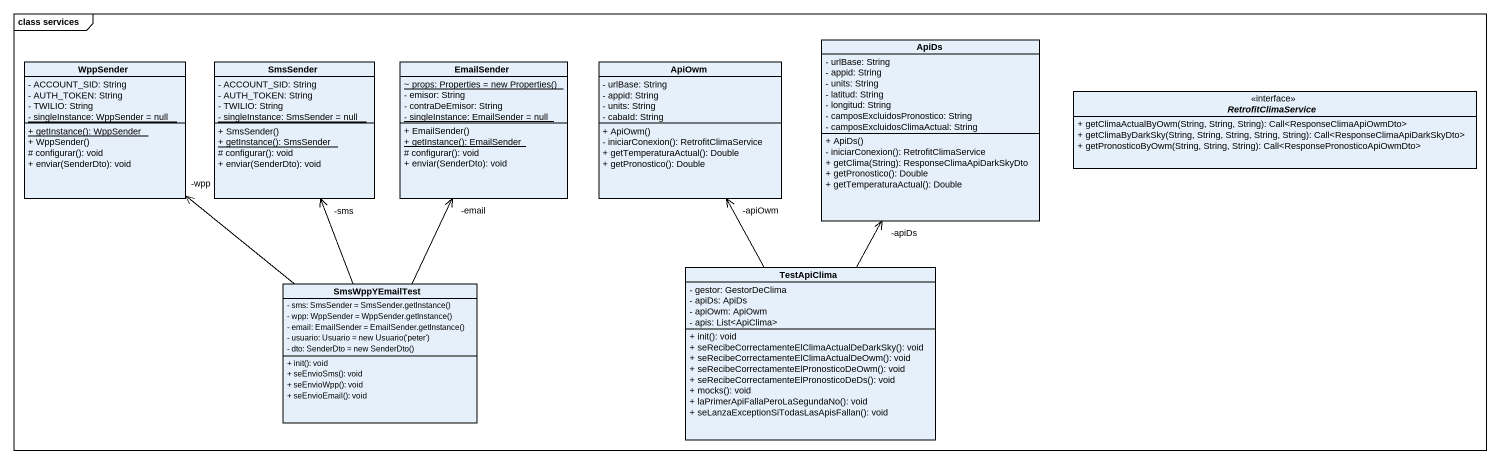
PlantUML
@startuml
mainframe class services
hide circle
hide empty members
skinparam classAttributeIconSize 0
class WppSender {
  - ACCOUNT_SID: String
  - AUTH_TOKEN: String
  - TWILIO: String
  {static} - singleInstance: WppSender = null
  {static} + getInstance(): WppSender
  + WppSender()
  # configurar(): void
  + enviar(SenderDto): void
}
class SmsSender {
  - ACCOUNT_SID: String
  - AUTH_TOKEN: String
  - TWILIO: String
  {static} - singleInstance: SmsSender = null
  + SmsSender()
  {static} + getInstance(): SmsSender
  # configurar(): void
  + enviar(SenderDto): void
}
class EmailSender {
  {static} {field} ~ props: Properties = new Properties()
  - emisor: String
  - contraDeEmisor: String
  {static} - singleInstance: EmailSender = null
  + EmailSender()
  {static} + getInstance(): EmailSender
  # configurar(): void
  + enviar(SenderDto): void
}
class ApiOwm {
  - urlBase: String
  - appid: String
  - units: String
  - cabaId: String
  + ApiOwm()
  - iniciarConexion(): RetrofitClimaService
  + getTemperaturaActual(): Double
  + getPronostico(): Double
}
class ApiDs {
  - urlBase: String
  - appid: String
  - units: String
  - latitud: String
  - longitud: String
  - camposExcluidosPronostico: String
  - camposExcluidosClimaActual: String
  + ApiDs()
  - iniciarConexion(): RetrofitClimaService
  + getClima(String): ResponseClimaApiDarkSkyDto
  + getPronostico(): Double
  + getTemperaturaActual(): Double
}
interface RetrofitClimaService <<interface>> {
  + getClimaActualByOwm(String, String, String): Call<ResponseClimaApiOwmDto>
  + getClimaByDarkSky(String, String, String, String, String): Call<ResponseClimaApiDarkSkyDto>
  + getPronosticoByOwm(String, String, String): Call<ResponsePronosticoApiOwmDto>
}
class SmsWppYEmailTest {
  {field} - sms: SmsSender = SmsSender.getInstance()
  {field} - wpp: WppSender = WppSender.getInstance()
  {field} - email: EmailSender = EmailSender.getInstance()
  {field} - usuario: Usuario = new Usuario('peter')
  {field} - dto: SenderDto = new SenderDto()
  + init(): void
  + seEnvioSms(): void
  + seEnvioWpp(): void
  + seEnvioEmail(): void
}
class TestApiClima {
  - gestor: GestorDeClima
  - apiDs: ApiDs
  - apiOwm: ApiOwm
  - apis: List<ApiClima>
  + init(): void
  + seRecibeCorrectamenteElClimaActualDeDarkSky(): void
  + seRecibeCorrectamenteElClimaActualDeOwm(): void
  + seRecibeCorrectamenteElPronosticoDeOwm(): void
  + seRecibeCorrectamenteElPronosticoDeDs(): void
  + mocks(): void
  + laPrimerApiFallaPeroLaSegundaNo(): void
  + seLanzaExceptionSiTodasLasApisFallan(): void
}
SmsWppYEmailTest -up-> "-wpp" WppSender
SmsWppYEmailTest -up-> "-sms" SmsSender
SmsWppYEmailTest -up-> "-email" EmailSender
TestApiClima -up-> "-apiOwm" ApiOwm
TestApiClima -up-> "-apiDs" ApiDs
@enduml
